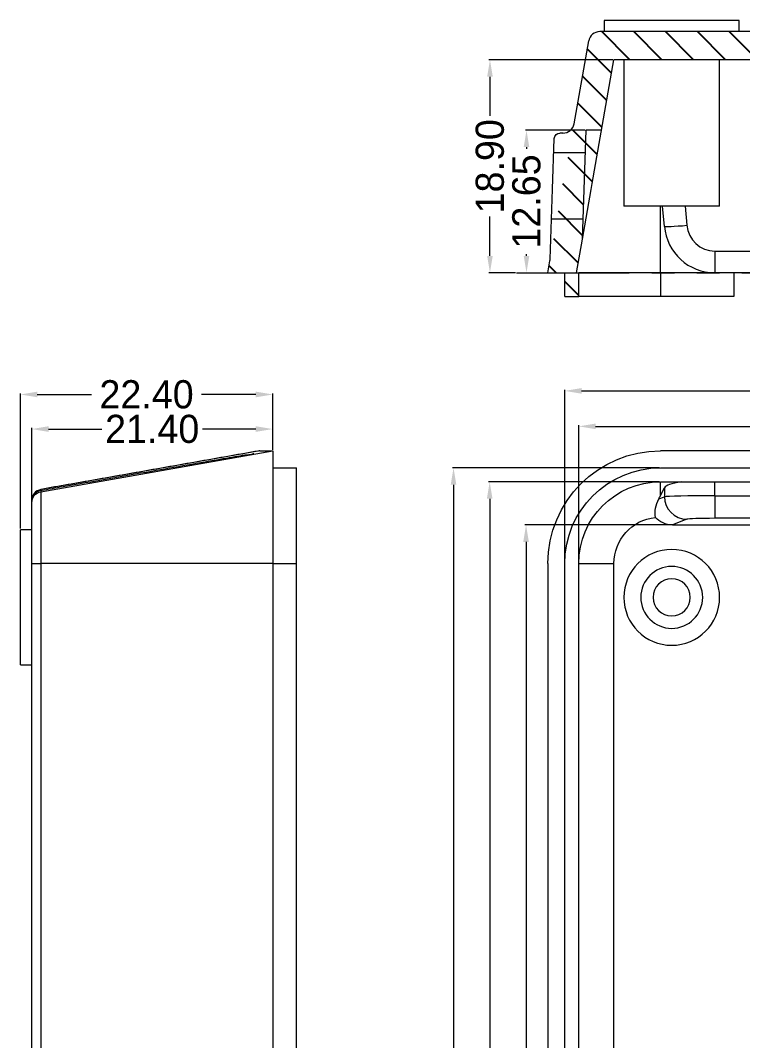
# Model space of a CAD drawing. Extents: x 18 to 718, y 389 to 747.
# Drawn here: x 541 to 605.2, y 653.3 to 743.9 of the extents above; entities that cross this region are included whole.
import ezdxf

# ---------------------------------------------------------------- set-up
doc = ezdxf.new("R2010")
doc.units = 0
doc.header["$MEASUREMENT"] = 0
doc.linetypes.add('PHANTOM', pattern=[2.5, 1.25, -0.25, 0.25, -0.25, 0.25, -0.25])
doc.layers.add('10', color=7, linetype='Continuous')
doc.layers.add('20', color=7, linetype='Continuous')
doc.dimstyles.new('1', dxfattribs={"dimtxt": 2.5, "dimasz": 1.5, "dimexe": 0.1, "dimexo": 0.1, "dimgap": 0.09, "dimtad": 0, "dimzin": 0, "dimdsep": 46, "dimtxsty": 'Standard', "dimcen": 0, "dimclrd": 4, "dimclre": 4, "dimclrt": 3, "dimadec": 1, "dimazin": 0, "dimtfac": 1, "dimtofl": 0, "dimtmove": 0, "dimatfit": 3, "dimfxl": 1, "dimtolj": 1, "dimtzin": 0, "dimlwd": 9, "dimlwe": 9, "dimarcsym": 0})

# ---------------------------------------------------------------- blocks, each defined once
blk = doc.blocks.new('HATCH7')
at = {"color": 200, "linetype": 'Continuous'}
for p, q in [((661.894, 572.823), (662.514, 573.443)), ((662.76, 570.861), (664.919, 573.019)), ((665.203, 570.475), (667.348, 572.618)), ((659.892, 570.823), (661.122, 572.052)), ((667.937, 570.379), (669.788, 572.229)), ((669.976, 569.589), (672.135, 571.746)), ((672.381, 569.165), (674.541, 571.322)), ((674.786, 568.74), (676.946, 570.898)), ((677.191, 568.316), (679.351, 570.474)), ((679.597, 567.892), (681.757, 570.05)), ((680.794, 566.261), (683.294, 568.758)), ((680.794, 563.434), (683.294, 565.931)), ((680.794, 560.607), (683.294, 563.104)), ((680.794, 557.78), (683.294, 560.277)), ((680.794, 554.953), (683.294, 557.45)), ((680.794, 552.126), (683.294, 554.623)), ((680.794, 549.299), (683.294, 551.796)), ((680.794, 546.472), (683.294, 548.969)), ((680.794, 543.645), (683.294, 546.142)), ((680.794, 540.818), (683.294, 543.315)), ((680.794, 537.991), (683.294, 540.488)), ((680.794, 535.164), (683.294, 537.661)), ((682.387, 533.928), (683.294, 534.834)), ((679.294, 533.665), (679.557, 533.928)), ((679.294, 530.838), (681.294, 532.836)), ((679.294, 528.011), (681.294, 530.009)), ((680.683, 526.572), (682.619, 528.506)), ((681.152, 524.214), (682.994, 526.053)), ((681.294, 521.528), (682.803, 523.036)), ((681.294, 518.701), (682.994, 520.399)), ((681.294, 515.874), (682.994, 517.572)), ((681.294, 513.047), (682.994, 514.745)), ((681.294, 510.22), (682.994, 511.918)), ((681.294, 507.393), (682.994, 509.091)), ((681.294, 504.566), (682.994, 506.264)), ((681.294, 501.739), (682.994, 503.437)), ((681.294, 498.912), (682.994, 500.61)), ((681.294, 496.085), (682.994, 497.783)), ((681.294, 493.258), (682.994, 494.956)), ((682.923, 492.059), (682.994, 492.129)), ((680.794, 489.932), (681.812, 490.949)), ((680.794, 487.105), (682.994, 489.302)), ((680.794, 484.277), (683.294, 486.775)), ((680.794, 481.45), (683.294, 483.948)), ((680.794, 478.623), (683.131, 480.958)), ((683.131, 480.958), (683.294, 481.121)), ((680.794, 475.796), (683.294, 478.294)), ((680.794, 472.969), (683.294, 475.467)), ((684.207, 473.552), (684.294, 473.639)), ((667.805, 471.302), (669.307, 472.802)), ((670.886, 471.552), (672.137, 472.802)), ((673.715, 471.552), (674.967, 472.802)), ((676.545, 471.552), (677.796, 472.802)), ((679.375, 471.552), (680.626, 472.802)), ((682.205, 471.552), (683.294, 472.64)), ((669.534, 470.202), (670.794, 471.46)), ((668.794, 466.635), (669.061, 466.902)), ((667.794, 465.636), (667.96, 465.802)), ((669.288, 464.302), (670.794, 465.806)), ((672.118, 464.302), (673.369, 465.552)), ((674.948, 464.302), (676.199, 465.552)), ((677.778, 464.302), (679.029, 465.552)), ((680.607, 464.302), (681.859, 465.552)), ((680.794, 461.661), (683.294, 464.159)), ((678.567, 456.61), (683.294, 461.332)), ((675.059, 455.932), (678.579, 459.449)), ((671.559, 455.263), (675.037, 458.738)), ((682.077, 457.289), (683.294, 458.505)), ((667.065, 456.428), (668.097, 457.459)), ((668.945, 455.479), (671.511, 458.042))]:
    blk.add_line(p, q, dxfattribs=at)
blk = doc.blocks.new('*D276')
at = {"color": 4, "linetype": 'Continuous', "lineweight": 9}
for p, q in [((598.829, 699.068), (585.84, 699.068)), ((585.94, 697.568), (585.94, 621.565)), ((585.94, 533.716), (585.94, 609.719)), ((598.829, 532.216), (585.84, 532.216))]:
    blk.add_line(p, q, dxfattribs=at)
for points in [[(585.69, 697.568), (586.19, 697.568), (585.94, 699.068)], [(585.69, 533.716), (586.19, 533.716), (585.94, 532.216)]]:
    blk.add_solid(points, dxfattribs=at)
at = {"layer": 'Defpoints', "color": 0, "linetype": 'Continuous', "lineweight": 9}
for p in [(585.94, 699.068), (598.929, 699.068), (598.929, 532.216)]:
    blk.add_point(p, dxfattribs=at)
at = {"color": 3, "linetype": 'Continuous', "lineweight": 9, "insert": (585.94, 615.642), "char_height": 2.5, "attachment_point": 5, "rotation": 90}
blk.add_mtext('\\A1;166.85', dxfattribs=at)
blk = doc.blocks.new('*D277')
at = {"color": 4, "linetype": 'Continuous', "lineweight": 9}
for p, q in [((597.772, 702.904), (582.611, 702.904)), ((582.711, 701.404), (582.711, 621.565)), ((582.711, 529.881), (582.711, 609.719)), ((597.772, 528.381), (582.611, 528.381))]:
    blk.add_line(p, q, dxfattribs=at)
for points in [[(582.461, 701.404), (582.961, 701.404), (582.711, 702.904)], [(582.461, 529.881), (582.961, 529.881), (582.711, 528.381)]]:
    blk.add_solid(points, dxfattribs=at)
at = {"layer": 'Defpoints', "color": 0, "linetype": 'Continuous', "lineweight": 9}
for p in [(582.711, 702.904), (597.872, 702.904), (597.872, 528.381)]:
    blk.add_point(p, dxfattribs=at)
at = {"color": 3, "linetype": 'Continuous', "lineweight": 9, "insert": (582.711, 615.642), "char_height": 2.5, "attachment_point": 5, "rotation": 90}
blk.add_mtext('\\A1;174.52', dxfattribs=at)
blk = doc.blocks.new('*D278')
at = {"color": 4, "linetype": 'Continuous', "lineweight": 9}
for p, q in [((597.772, 704.142), (579.398, 704.142)), ((579.498, 702.642), (579.498, 621.149)), ((579.498, 528.642), (579.498, 610.135)), ((597.772, 527.142), (579.398, 527.142))]:
    blk.add_line(p, q, dxfattribs=at)
for points in [[(579.248, 702.642), (579.748, 702.642), (579.498, 704.142)], [(579.248, 528.642), (579.748, 528.642), (579.498, 527.142)]]:
    blk.add_solid(points, dxfattribs=at)
at = {"layer": 'Defpoints', "color": 0, "linetype": 'Continuous', "lineweight": 9}
for p in [(579.498, 704.142), (597.872, 704.142), (597.872, 527.142)]:
    blk.add_point(p, dxfattribs=at)
at = {"color": 3, "linetype": 'Continuous', "lineweight": 9, "insert": (579.498, 615.642), "char_height": 2.5, "attachment_point": 5, "rotation": 90}
blk.add_mtext('\\A1;177.00', dxfattribs=at)
blk = doc.blocks.new('*D281')
at = {"color": 4, "linetype": 'Continuous', "lineweight": 9}
for p, q in [((590.611, 695.742), (590.611, 707.923)), ((592.111, 707.823), (642.366, 707.823)), ((703.634, 707.823), (653.379, 707.823)), ((705.134, 685.742), (705.134, 707.923))]:
    blk.add_line(p, q, dxfattribs=at)
for points in [[(592.111, 708.073), (592.111, 707.573), (590.611, 707.823)], [(703.634, 708.073), (703.634, 707.573), (705.134, 707.823)]]:
    blk.add_solid(points, dxfattribs=at)
at = {"layer": 'Defpoints', "color": 0, "linetype": 'Continuous', "lineweight": 9}
for p in [(705.134, 707.823), (590.611, 695.642), (705.134, 685.642)]:
    blk.add_point(p, dxfattribs=at)
at = {"color": 3, "linetype": 'Continuous', "lineweight": 9, "insert": (647.872, 707.823), "char_height": 2.5, "attachment_point": 5}
blk.add_mtext('\\A1;114.52', dxfattribs=at)
blk = doc.blocks.new('*D282')
at = {"color": 4, "linetype": 'Continuous', "lineweight": 9}
for p, q in [((589.372, 695.742), (589.372, 711.071)), ((590.872, 710.971), (642.782, 710.971)), ((704.872, 710.971), (652.962, 710.971)), ((706.372, 685.742), (706.372, 711.071))]:
    blk.add_line(p, q, dxfattribs=at)
for points in [[(590.872, 711.221), (590.872, 710.721), (589.372, 710.971)], [(704.872, 711.221), (704.872, 710.721), (706.372, 710.971)]]:
    blk.add_solid(points, dxfattribs=at)
at = {"layer": 'Defpoints', "color": 0, "linetype": 'Continuous', "lineweight": 9}
for p in [(589.372, 710.971), (589.372, 695.642), (706.372, 685.642)]:
    blk.add_point(p, dxfattribs=at)
at = {"color": 3, "linetype": 'Continuous', "lineweight": 9, "insert": (647.872, 710.971), "char_height": 2.5, "attachment_point": 5}
blk.add_mtext('\\A1;117.00', dxfattribs=at)
blk = doc.blocks.new('*D289')
at = {"color": 4, "linetype": 'Continuous', "lineweight": 9}
for p, q in [((542.049, 701.13), (542.049, 707.683)), ((543.549, 707.583), (548.284, 707.583)), ((561.949, 707.583), (557.214, 707.583)), ((563.449, 705.742), (563.449, 707.683))]:
    blk.add_line(p, q, dxfattribs=at)
for points in [[(543.549, 707.833), (543.549, 707.333), (542.049, 707.583)], [(561.949, 707.833), (561.949, 707.333), (563.449, 707.583)]]:
    blk.add_solid(points, dxfattribs=at)
at = {"layer": 'Defpoints', "color": 0, "linetype": 'Continuous', "lineweight": 9}
for p in [(542.049, 707.583), (563.449, 705.642), (542.049, 701.03)]:
    blk.add_point(p, dxfattribs=at)
at = {"color": 3, "linetype": 'Continuous', "lineweight": 9, "insert": (552.749, 707.583), "char_height": 2.5, "attachment_point": 5}
blk.add_mtext('\\A1;21.40', dxfattribs=at)
blk = doc.blocks.new('*D290')
at = {"color": 4, "linetype": 'Continuous', "lineweight": 9}
for p, q in [((541.049, 698.742), (541.049, 710.754)), ((542.549, 710.654), (547.367, 710.654)), ((561.949, 710.654), (557.131, 710.654)), ((563.449, 705.742), (563.449, 710.754))]:
    blk.add_line(p, q, dxfattribs=at)
for points in [[(542.549, 710.904), (542.549, 710.404), (541.049, 710.654)], [(561.949, 710.904), (561.949, 710.404), (563.449, 710.654)]]:
    blk.add_solid(points, dxfattribs=at)
at = {"layer": 'Defpoints', "color": 0, "linetype": 'Continuous', "lineweight": 9}
for p in [(541.049, 710.654), (563.449, 705.642), (541.049, 698.642)]:
    blk.add_point(p, dxfattribs=at)
at = {"color": 3, "linetype": 'Continuous', "lineweight": 9, "insert": (552.249, 710.654), "char_height": 2.5, "attachment_point": 5}
blk.add_mtext('\\A1;22.40', dxfattribs=at)
blk = doc.blocks.new('*D331')
at = {"color": 4, "linetype": 'Continuous', "lineweight": 9}
for p, q in [((591.176, 734.109), (585.879, 734.109)), ((585.979, 732.609), (585.979, 732.457)), ((585.979, 722.959), (585.979, 723.11)), ((585.204, 721.459), (586.079, 721.459))]:
    blk.add_line(p, q, dxfattribs=at)
for points in [[(585.729, 732.609), (586.229, 732.609), (585.979, 734.109)], [(585.729, 722.959), (586.229, 722.959), (585.979, 721.459)]]:
    blk.add_solid(points, dxfattribs=at)
at = {"layer": 'Defpoints', "color": 0, "linetype": 'Continuous', "lineweight": 9}
for p in [(585.979, 734.109), (591.276, 734.109), (585.104, 721.459)]:
    blk.add_point(p, dxfattribs=at)
at = {"color": 3, "linetype": 'Continuous', "lineweight": 9, "insert": (585.979, 727.784), "char_height": 2.5, "attachment_point": 5, "rotation": 90}
blk.add_mtext('\\A1;12.65', dxfattribs=at)
blk = doc.blocks.new('*D332')
at = {"color": 4, "linetype": 'Continuous', "lineweight": 9}
for p, q in [((593.643, 740.359), (582.634, 740.359)), ((582.734, 738.859), (582.734, 735.374)), ((582.734, 722.959), (582.734, 726.444)), ((585.004, 721.459), (582.634, 721.459))]:
    blk.add_line(p, q, dxfattribs=at)
for points in [[(582.484, 738.859), (582.984, 738.859), (582.734, 740.359)], [(582.484, 722.959), (582.984, 722.959), (582.734, 721.459)]]:
    blk.add_solid(points, dxfattribs=at)
at = {"layer": 'Defpoints', "color": 0, "linetype": 'Continuous', "lineweight": 9}
for p in [(582.734, 740.359), (593.743, 740.359), (585.104, 721.459)]:
    blk.add_point(p, dxfattribs=at)
at = {"color": 3, "linetype": 'Continuous', "lineweight": 9, "insert": (582.734, 730.909), "char_height": 2.5, "attachment_point": 5, "rotation": 90}
blk.add_mtext('\\A1;18.90', dxfattribs=at)

msp = doc.modelspace()

# ---------------------------------------------------------------- linework, layer by layer
at = {"linetype": 'Continuous', "lineweight": 9}
for p, q in [((592.641, 734.109), (591.276, 734.109)), ((591.206, 732.109), (588.404, 732.109)), ((591, 726.209), (588.198, 726.209))]:
    msp.add_line(p, q, dxfattribs=at)
at = {"layer": '10', "color": 1, "linetype": 'PHANTOM', "lineweight": 9, "ltscale": 8}
msp.add_line((585.104, 721.459), (710.874, 721.459), dxfattribs=at)
at = {"layer": '20', "color": 7, "linetype": 'Continuous', "lineweight": 9}
for p, q in [((604.872, 743.859), (592.872, 743.859)), ((592.872, 743.859), (592.872, 742.859)), ((604.872, 742.859), (604.872, 743.859)), ((627.496, 742.859), (592.485, 742.859)), ((590.204, 734.685), (591.5, 742.032)), ((591.807, 729.379), (593.743, 740.359)), ((627.496, 740.359), (593.743, 740.359)), ((594.622, 740.359), (594.622, 727.359)), ((603.122, 727.359), (603.122, 740.359)), ((589.22, 733.859), (588.948, 733.859)), ((590.939, 724.454), (591.276, 734.109)), ((588.292, 728.876), (588.449, 733.376)), ((591.716, 728.859), (591.807, 729.38)), ((588.075, 722.663), (588.292, 728.876)), ((590.939, 724.454), (591.716, 728.859)), ((598.872, 727.359), (594.622, 727.359)), ((597.872, 721.459), (597.872, 727.359)), ((598.222, 725.567), (598.065, 727.359)), ((603.122, 727.359), (598.872, 727.359)), ((600.067, 727.359), (600.214, 725.671)), ((590.411, 721.459), (590.939, 724.454)), ((602.705, 723.389), (675.311, 723.389)), ((602.705, 723.389), (602.705, 721.459)), ((587.872, 721.459), (588.06, 722.524)), ((587.872, 721.459), (589.372, 721.459)), ((589.372, 719.359), (589.372, 721.459)), ((590.411, 721.459), (590.611, 721.459)), ((590.611, 719.359), (590.611, 721.459)), ((597.872, 721.459), (590.611, 721.459)), ((597.872, 721.459), (597.872, 719.359)), ((602.705, 721.459), (597.872, 721.459)), ((675.311, 721.459), (602.705, 721.459)), ((604.372, 721.459), (604.372, 719.359)), ((589.372, 719.359), (590.611, 719.359)), ((597.872, 719.359), (590.611, 719.359)), ((604.372, 719.359), (597.872, 719.359)), ((562.297, 705.642), (542.875, 702.219)), ((542.875, 702.014), (563.449, 705.642)), ((563.449, 705.642), (563.449, 695.642)), ((675.311, 705.642), (597.872, 705.642)), ((563.449, 704.142), (565.549, 704.142)), ((565.549, 695.642), (565.549, 704.142)), ((597.872, 704.142), (675.311, 704.142)), ((597.872, 701.674), (597.872, 702.904)), ((597.872, 702.904), (675.311, 702.904)), ((602.705, 701.659), (602.705, 702.904)), ((542.875, 702.014), (542.875, 695.642)), ((597.872, 701.674), (598.222, 702.379)), ((598.222, 702.379), (598.222, 701.58)), ((542.057, 701.16), (542.049, 701.16)), ((542.049, 701.03), (542.049, 701.16)), ((542.049, 695.642), (542.049, 701.03)), ((597.728, 701.383), (598.222, 701.58)), ((602.705, 701.659), (602.705, 699.66)), ((602.705, 701.659), (675.311, 701.659)), ((600.214, 699.581), (598.929, 699.068)), ((675.311, 699.66), (602.705, 699.66)), ((541.049, 686.642), (541.049, 698.642)), ((542.049, 698.642), (541.049, 698.642)), ((598.929, 699.068), (610.772, 699.068)), ((542.049, 535.642), (542.049, 695.642)), ((542.049, 695.642), (542.875, 695.642)), ((542.875, 695.642), (542.875, 535.642)), ((563.449, 695.642), (542.875, 695.642)), ((563.449, 695.642), (563.449, 535.642)), ((563.449, 695.642), (565.549, 695.642)), ((565.549, 535.642), (565.549, 695.642)), ((587.872, 695.642), (587.872, 535.642)), ((589.372, 535.642), (589.372, 695.642)), ((590.611, 695.642), (593.743, 695.642)), ((590.611, 535.642), (590.611, 695.642)), ((593.743, 535.642), (593.743, 695.642)), ((541.049, 686.642), (542.049, 686.642))]:
    msp.add_line(p, q, dxfattribs=at)
at = {"layer": '20', "color": 7, "linetype": 'Continuous', "lineweight": 9, "extrusion": (0, 0, -1)}
for radius in [4.25, 2.75, 1.65]:
    msp.add_circle((-598.872, 692.642), radius, dxfattribs=at)
at = {"layer": '20', "color": 7, "linetype": 'Continuous', "lineweight": 9}
for centre, radius, start, end in [((592.485, 741.859), 1, 90, 170), ((589.22, 734.859), 1, 269.59006, 350), ((602.705, 725.959), 4.5, 185, 270), ((602.705, 725.889), 2.5, 185, 270), ((587.075, 722.698), 1, 350, 358)]:
    msp.add_arc(centre, radius, start, end, dxfattribs=at)
at = {"layer": '20', "color": 7, "linetype": 'Continuous', "lineweight": 9, "extrusion": (0, 0, -1)}
for centre, radius, start, end in [((-588.948, 733.359), 0.5, 2, 89.60307), ((-597.872, 695.642), 10, 0, 90), ((-597.872, 695.642), 8.5, 0, 90), ((-597.872, 695.642), 7.261, 0, 90), ((-543.049, 701.03), 1, 0, 80), ((-597.872, 695.642), 4.129, 0, 83.7771)]:
    msp.add_arc(centre, radius, start, end, dxfattribs=at)
at = {"layer": '20', "color": 7, "linetype": 'Continuous', "lineweight": 9}
for centre, major_axis, ratio, start_param, end_param in [((600.214, 725.741), (1.992, 0.174), 0.034767, 3.141593, 4.709347), ((559.21, 703.976), (-0.172, 0.985), 0.085869, 0.022072, 0.440786), ((561.949, 704.404), (1, 0), 0.999893, 1.745329, 2.033135), ((602.705, 702.31), (-4.5, 0), 0.176327, 5.438252, 6.195919), ((543.049, 701.235), (1, 0), 0.999468, 1.745329, 3.141593), ((543.049, 701.16), (1, 0), 0.999666, 1.745329, 3.141593), ((543.049, 701.16), (-0.172, 0.985), 0.085873, 0.025536, 0.51251), ((602.705, 701.572), (-4.5, 0), 0.0194, 4.712389, 6.195919), ((600.214, 701.58), (-0.741, 1.857), 0.995592, 1.192545, 2.760299), ((602.705, 699.573), (-2.5, 0), 0.034921, 4.712389, 6.195919)]:
    msp.add_ellipse(centre, major_axis=major_axis, ratio=ratio, start_param=start_param, end_param=end_param, dxfattribs=at)
at = {"layer": '20', "color": 7, "linetype": 'Continuous', "lineweight": 9, "extrusion": (0, 0, -1)}
msp.add_ellipse((598.935, 701.069), major_axis=(-1.866, -0.745), ratio=0.995592, start_param=5.093682, end_param=5.942552, dxfattribs=at)
at = {"layer": '20', "color": 7, "linetype": 'Continuous', "lineweight": 9}
for points, degree in [([(562.165, 705.63), (542.873, 702.228)], 1), ([(562.297, 705.642), (562.254, 705.642), (562.21, 705.638), (562.165, 705.63)], 3), ([(562.297, 705.642), (563.063, 705.642), (563.453, 705.642), (563.447, 705.642)], 3), ([(561.775, 705.389), (561.775, 705.361), (561.775, 705.342), (561.775, 705.349)], 3), ([(542.875, 702.219), (542.875, 702.191), (542.875, 702.166), (542.875, 702.144)], 3), ([(542.049, 701.16), (542.049, 701.182), (542.049, 701.207), (542.049, 701.235)], 3), ([(597.425, 699.747), (597.319, 700.277), (597.462, 700.839), (597.728, 701.383)], 3), ([(597.728, 701.383), (597.776, 701.48), (597.824, 701.578), (597.872, 701.674)], 3)]:
    msp.add_open_spline(points, degree=degree, dxfattribs=at)
at = {"layer": '20', "color": 7, "linetype": 'Continuous', "lineweight": 9, "extrusion": (-1.19674e-09, 6.86729e-09, -1)}
msp.add_open_spline([(542.875, 702.144), (543.53, 702.258), (544.184, 702.372), (544.838, 702.486), (547.456, 702.942), (550.073, 703.398), (552.691, 703.854), (554.806, 704.223), (556.921, 704.592), (559.037, 704.961)], degree=3, knots=[0, 0, 0, 0, 0.121465, 0.121465, 0.121465, 0.607327, 0.607327, 0.607327, 1, 1, 1, 1], dxfattribs=at)
at = {"layer": '20', "color": 7, "linetype": 'Continuous', "lineweight": 9}
msp.add_open_spline([(559.037, 704.961), (559.775, 705.09), (560.474, 705.205), (561.483, 705.361), (561.775, 705.4), (561.775, 705.389)], degree=3, knots=[0, 0, 0, 0, 0.5, 0.5, 1, 1, 1, 1], dxfattribs=at)

# ---------------------------------------------------------------- block references
at = {"layer": '20', "color": 200, "linetype": 'Continuous', "lineweight": 9, "rotation": 90}
msp.add_blockref('HATCH7', (1161.425, 59.565), dxfattribs=at)

# ---------------------------------------------------------------- dimensions: what is measured, and where the dimension line sits
at = {"color": 6, "linetype": 'Continuous', "lineweight": 9}
for base, p2, picture, middle in [((582.734, 740.359), (593.743, 740.359), '*D332', (582.734, 730.909)), ((585.979, 734.109), (591.276, 734.109), '*D331', (585.979, 727.784))]:
    dim = msp.add_linear_dim(base=base, p1=(585.104, 721.459), p2=p2, angle=90, dimstyle='1', dxfattribs=at)
    dim.commit()
    dim.dimension.update_dxf_attribs({"geometry": picture, "text_midpoint": middle})
at = {"color": 7, "linetype": 'Continuous', "lineweight": 9}
for base, p1, p2, picture, middle in [((541.049, 710.654), (563.449, 705.642), (541.049, 698.642), '*D290', (552.249, 710.654)), ((589.372, 710.971), (706.372, 685.642), (589.372, 695.642), '*D282', (647.872, 710.971)), ((542.049, 707.583), (563.449, 705.642), (542.049, 701.03), '*D289', (552.749, 707.583)), ((705.134, 707.823), (590.611, 695.642), (705.134, 685.642), '*D281', (647.872, 707.823))]:
    dim = msp.add_linear_dim(base=base, p1=p1, p2=p2, dimstyle='1', dxfattribs=at)
    dim.commit()
    dim.dimension.update_dxf_attribs({"geometry": picture, "text_midpoint": middle})
for base, p1, p2, picture, middle in [((579.498, 704.142), (597.872, 527.142), (597.872, 704.142), '*D278', (579.498, 615.642)), ((582.711, 702.904), (597.872, 528.381), (597.872, 702.904), '*D277', (582.711, 615.642)), ((585.94, 699.068), (598.929, 532.216), (598.929, 699.068), '*D276', (585.94, 615.642))]:
    dim = msp.add_linear_dim(base=base, p1=p1, p2=p2, angle=90, dimstyle='1', dxfattribs=at)
    dim.commit()
    dim.dimension.update_dxf_attribs({"geometry": picture, "text_midpoint": middle})

doc.saveas('drawing.dxf')
